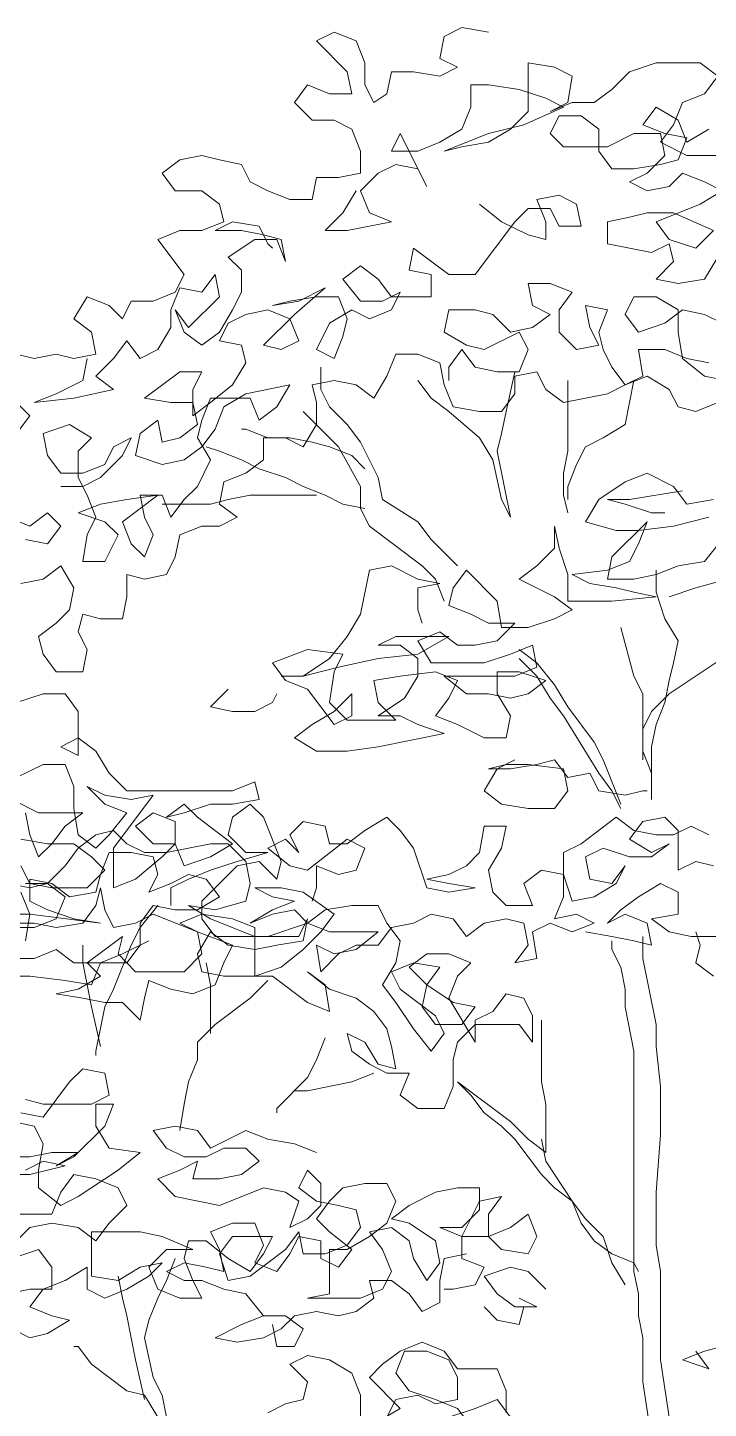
# Model space of a CAD drawing. Header units: millimetres. Extents: x 11446 to 37687, y -223 to 11932.
# Drawn here: x 24808 to 26454, y 8596 to 11932 of the extents above; entities that cross this region are included whole.
import ezdxf

# ---------------------------------------------------------------- set-up
doc = ezdxf.new("R2010")
doc.units = ezdxf.units.MM
doc.layers.add('A-VEG-___-___-EXI', color=250, linetype='Continuous', lineweight=25)

msp = doc.modelspace()

# ---------------------------------------------------------------- linework, layer by layer
at = {"layer": 'A-VEG-___-___-EXI', "color": 28, "lineweight": 15, "flags": 128}
for points in [[(25921.9, 11921.8), (25857.9, 11932.4), (25815.3, 11911.1), (25804.6, 11857.8), (25847.3, 11836.5), (25804.6, 11815.2), (25740.7, 11825.8), (25687.4, 11825.8), (25676.7, 11772.5), (25644.7, 11751.2), (25623.4, 11793.9), (25623.4, 11847.2), (25602.1, 11900.5), (25548.8, 11921.8), (25506.2, 11900.5), (25580.8, 11825.8), (25591.4, 11772.5), (25538.1, 11772.5), (25484.8, 11793.9), (25452.9, 11751.2), (25495.5, 11708.6), (25548.8, 11708.6), (25591.4, 11687.3), (25612.8, 11634), (25612.8, 11580.7), (25559.5, 11570), (25506.2, 11570), (25495.5, 11516.7), (25442.2, 11516.7), (25388.9, 11538), (25346.3, 11559.4), (25324.9, 11602), (25271.6, 11612.6), (25229, 11623.3), (25175.7, 11612.6), (25133.1, 11580.7), (25165, 11538), (25229, 11538), (25271.6, 11506.1), (25282.3, 11463.4), (25229, 11442.1), (25175.7, 11442.1), (25122.4, 11420.8), (25186.4, 11335.5), (25165, 11292.9), (25111.7, 11271.5), (25058.4, 11271.5), (25037.1, 11228.9), (25005.1, 11260.9), (24951.8, 11282.2), (24919.9, 11228.9), (24962.5, 11196.9), (24973.2, 11143.6), (24919.9, 11133), (24877.2, 11143.6), (24823.9, 11133), (24781.3, 11143.6)], [(25602.1, 11538), (25570.1, 11484.7), (25527.5, 11442.1), (25580.8, 11442.1), (25687.4, 11463.4), (25634.1, 11484.7), (25612.8, 11538), (25655.4, 11580.7), (25698, 11602), (25751.3, 11591.3), (25772.7, 11548.7), (25708.7, 11676.6), (25687.4, 11634), (25751.3, 11634), (25804.6, 11655.3), (25857.9, 11687.3), (25879.3, 11740.6), (25879.3, 11793.9), (25921.9, 11793.9), (25996.5, 11783.2), (26060.5, 11761.9), (26103.1, 11740.6), (26007.2, 11697.9), (25921.9, 11676.6), (25815.3, 11634), (25857.9, 11644.6), (25921.9, 11655.3), (25975.2, 11687.3), (26017.8, 11729.9), (26017.8, 11847.2), (26081.8, 11836.5), (26124.4, 11815.2), (26113.8, 11751.2), (26071.1, 11729.9), (26124.4, 11751.2), (26177.7, 11751.2), (26220.4, 11783.2), (26263, 11825.8), (26327, 11847.2), (26433.6, 11847.2), (26476.2, 11815.2), (26444.2, 11772.5), (26390.9, 11751.2), (26369.6, 11697.9), (26337.6, 11655.3), (26401.6, 11623.3), (26518.8, 11623.3)], [(26454.9, 11687.3), (26401.6, 11655.3), (26380.3, 11708.6), (26327, 11740.6), (26295, 11697.9), (26348.3, 11676.6), (26401.6, 11665.9), (26380.3, 11612.6), (26337.6, 11602), (26273.7, 11591.3), (26220.4, 11591.3), (26188.4, 11634), (26188.4, 11687.3), (26145.8, 11719.2), (26092.5, 11719.2), (26071.1, 11676.6), (26103.1, 11644.6), (26209.7, 11644.6), (26273.7, 11676.6), (26337.6, 11676.6), (26348.3, 11623.3), (26305.7, 11580.7), (26263, 11559.4), (26305.7, 11538), (26359, 11548.7), (26390.9, 11580.7), (26444.2, 11559.4), (26486.9, 11538), (26433.6, 11506.1), (26327, 11463.4), (26359, 11420.8), (26422.9, 11399.5), (26465.6, 11442.1), (26369.6, 11484.7), (26305.7, 11484.7), (26263, 11474.1), (26209.7, 11463.4), (26209.7, 11410.1), (26316.3, 11388.8), (26359, 11410.1), (26369.6, 11367.5), (26327, 11324.8), (26380.3, 11314.2), (26444.2, 11324.8), (26476.2, 11378.1)], [(25900.6, 11506.1), (25953.9, 11463.4), (26017.8, 11431.4), (26060.5, 11420.8), (26060.5, 11463.4), (26039.2, 11516.7), (26092.5, 11527.4), (26135.1, 11506.1), (26145.8, 11452.8), (26092.5, 11452.8), (26071.1, 11495.4), (26017.8, 11495.4), (25985.9, 11463.4), (25889.9, 11335.5), (25826, 11335.5), (25740.7, 11399.5), (25730, 11346.2), (25783.3, 11335.5), (25783.3, 11282.2), (25687.4, 11282.2), (25655.4, 11324.8), (25612.8, 11356.8), (25570.1, 11324.8), (25612.8, 11271.5), (25666.1, 11271.5), (25708.7, 11292.9), (25687.4, 11250.2), (25634.1, 11228.9), (25591.4, 11250.2), (25538.1, 11218.2), (25506.2, 11154.3), (25548.8, 11133), (25570.1, 11186.3), (25580.8, 11228.9), (25559.5, 11282.2), (25506.2, 11282.2), (25442.2, 11271.5), (25399.6, 11260.9), (25463.5, 11271.5), (25527.5, 11303.5), (25452.9, 11239.6), (25378.2, 11164.9), (25420.9, 11154.3), (25463.5, 11175.6), (25442.2, 11228.9), (25388.9, 11250.2), (25335.6, 11239.6), (25293, 11218.2), (25271.6, 11175.6), (25324.9, 11164.9), (25335.6, 11122.3), (25303.6, 11069), (25250.3, 11026.4), (25207.7, 10994.4), (25207.7, 11058.3), (25229, 11101), (25175.7, 11101), (25090.4, 11037), (25154.4, 11026.4), (25207.7, 11026.4), (25218.3, 10973.1), (25175.7, 10941.1), (25133.1, 10930.4), (25122.4, 10983.7), (25079.8, 10951.7), (25069.1, 10898.4), (25133.1, 10877.1), (25186.4, 10887.8), (25229, 10919.8), (25261, 10962.4), (25282.3, 11015.7), (25335.6, 11047.7), (25442.2, 11069), (25410.2, 11015.7), (25367.6, 10983.7), (25346.3, 11037), (25250.3, 11037), (25229, 10983.7), (25218.3, 10941.1), (25250.3, 10887.8), (25218.3, 10823.8), (25186.4, 10791.8), (25154.4, 10749.2), (25133.1, 10802.5), (25079.8, 10802.5), (25090.4, 10749.2), (25111.7, 10706.6), (25090.4, 10653.3), (25058.4, 10685.2), (25037.1, 10738.5), (25122.4, 10802.5), (25047.8, 10791.8), (24983.8, 10781.2), (24930.5, 10759.9), (24994.5, 10738.5), (25026.5, 10706.6), (24994.5, 10642.6), (24941.2, 10642.6), (24951.8, 10706.6), (24973.2, 10749.2), (24951.8, 10802.5), (24930.5, 10845.1), (24930.5, 10909.1), (24962.5, 10941.1), (24909.2, 10973.1), (24845.2, 10951.7), (24855.9, 10898.4), (24887.9, 10855.8), (24941.2, 10855.8), (24994.5, 10877.1), (25015.8, 10919.8), (25058.4, 10941.1), (25037.1, 10898.4), (24983.8, 10845.1), (24941.2, 10823.8), (24887.9, 10823.8)], [(24951.8, 11133), (24941.2, 11079.7), (24877.2, 11047.7), (24823.9, 11026.4), (24919.9, 11037), (25015.8, 11058.3), (24973.2, 11090.3), (25015.8, 11133), (25047.8, 11175.6), (25079.8, 11133), (25122.4, 11154.3), (25154.4, 11207.6), (25154.4, 11250.2), (25175.7, 11303.5), (25229, 11292.9), (25261, 11335.5), (25271.6, 11282.2), (25197, 11207.6), (25165, 11250.2), (25186.4, 11196.9), (25229, 11164.9), (25271.6, 11196.9), (25303.6, 11250.2), (25324.9, 11292.9), (25324.9, 11346.2), (25293, 11378.1), (25356.9, 11420.8), (25410.2, 11420.8), (25431.5, 11367.5), (25420.9, 11420.8), (25378.2, 11431.4), (25324.9, 11442.1), (25261, 11442.1), (25303.6, 11463.4), (25367.6, 11452.8), (25388.9, 11410.1), (25399.6, 11399.5)], [(26454.9, 11122.3), (26401.6, 11133), (26348.3, 11154.3), (26284.3, 11154.3), (26295, 11090.3), (26252.4, 11069), (26220.4, 11111.6), (26199.1, 11154.3), (26188.4, 11196.9), (26209.7, 11250.2), (26156.4, 11260.9), (26167.1, 11207.6), (26188.4, 11164.9), (26135.1, 11154.3), (26092.5, 11196.9), (26092.5, 11250.2), (26124.4, 11292.9), (26071.1, 11314.2), (26017.8, 11314.2), (26028.5, 11260.9), (26071.1, 11239.6), (26028.5, 11207.6), (25975.2, 11196.9), (25932.6, 11239.6), (25889.9, 11250.2), (25826, 11250.2), (25815.3, 11196.9), (25868.6, 11164.9), (25911.2, 11154.3), (25996.5, 11196.9), (26017.8, 11154.3), (25996.5, 11101), (25943.2, 11101), (25889.9, 11111.6), (25857.9, 11154.3), (25826, 11111.6), (25826, 11079.7)], [(26497.5, 11079.7), (26444.2, 11090.3), (26390.9, 11133), (26380.3, 11196.9), (26380.3, 11250.2), (26327, 11282.2), (26273.7, 11282.2), (26252.4, 11239.6), (26284.3, 11196.9), (26348.3, 11218.2), (26390.9, 11250.2), (26444.2, 11239.6), (26486.9, 11218.2)], [(24791.9, 10589.3), (24845.2, 10600), (24887.9, 10631.9), (24919.9, 10578.6), (24909.2, 10525.3), (24877.2, 10493.4), (24834.6, 10461.4), (24845.2, 10418.7), (24877.2, 10376.1), (24941.2, 10376.1), (24951.8, 10429.4), (24930.5, 10472), (24941.2, 10514.7), (24983.8, 10504), (25037.1, 10504), (25047.8, 10557.3), (25047.8, 10610.6), (25090.4, 10600), (25143.7, 10610.6), (25165, 10653.3), (25175.7, 10706.6), (25229, 10727.9), (25271.6, 10727.9), (25314.3, 10749.2), (25271.6, 10781.2), (25282.3, 10834.5), (25335.6, 10855.8), (25378.2, 10887.8), (25378.2, 10941.1), (25431.5, 10941.1), (25474.2, 10919.8), (25506.2, 10973.1), (25506.2, 11026.4), (25495.5, 11069), (25548.8, 11079.7), (25602.1, 11069), (25644.7, 11037), (25676.7, 11090.3), (25698, 11143.6), (25751.3, 11143.6), (25804.6, 11122.3), (25815.3, 11069), (25836.6, 11015.7), (25900.6, 11005), (25953.9, 11005), (25985.9, 11047.7), (25985.9, 11090.3), (26039.2, 11101), (26060.5, 11058.3), (26103.1, 11026.4), (26209.7, 11047.7), (26252.4, 11069), (26305.7, 11090.3), (26359, 11058.3), (26380.3, 11015.7), (26422.9, 11005), (26476.2, 11026.4)], [(25516.8, 11111.6), (25516.8, 11058.3), (25538.1, 11015.7), (25580.8, 10973.1), (25612.8, 10930.4), (25655.4, 10845.1), (25666.1, 10791.8), (25751.3, 10738.5), (25783.3, 10695.9), (25847.3, 10631.9)], [(25751.3, 11079.7), (25783.3, 11037), (25826, 11005), (25900.6, 10941.1), (25932.6, 10887.8), (25953.9, 10791.8), (25975.2, 10749.2), (25943.2, 10909.1), (25953.9, 10951.7), (25964.5, 11005), (25985.9, 11101)], [(26113.8, 11079.7), (26113.8, 10909.1), (26103.1, 10855.8), (26103.1, 10802.5), (26113.8, 10759.9)], [(26273.7, 11079.7), (26252.4, 10973.1), (26199.1, 10941.1), (26156.4, 10919.8), (26135.1, 10877.1), (26113.8, 10823.8), (26113.8, 10791.8)], [(24781.3, 11026.4), (24813.3, 10994.4), (24781.3, 10951.7)], [(25815.3, 10546.7), (25794, 10600), (25762, 10631.9), (25634.1, 10727.9), (25612.8, 10770.5), (25612.8, 10823.8), (25559.5, 10919.8), (25474.2, 11005)], [(25623.4, 10866.5), (25591.4, 10898.4), (25538.1, 10919.8), (25495.5, 10930.4), (25442.2, 10941.1), (25388.9, 10941.1), (25335.6, 10962.4), (25324.9, 10962.4)], [(25623.4, 10770.5), (25570.1, 10781.2), (25527.5, 10802.5), (25474.2, 10823.8), (25431.5, 10845.1), (25367.6, 10866.5), (25324.9, 10887.8), (25271.6, 10909.1), (25239.7, 10919.8)], [(26465.6, 10791.8), (26401.6, 10781.2), (26369.6, 10823.8), (26305.7, 10855.8), (26252.4, 10834.5), (26188.4, 10791.8), (26156.4, 10738.5), (26231, 10717.2), (26284.3, 10717.2), (26369.6, 10727.9), (26454.9, 10749.2)], [(26390.9, 10813.2), (26263, 10791.8), (26209.7, 10791.8), (26252.4, 10781.2), (26316.3, 10759.9), (26348.3, 10759.9)], [(25506.2, 10802.5), (25346.3, 10802.5), (25293, 10791.8), (25250.3, 10781.2), (25133.1, 10781.2)], [(24760, 10749.2), (24813.3, 10727.9), (24855.9, 10759.9), (24887.9, 10727.9), (24855.9, 10685.2), (24802.6, 10695.9)], [(26486.9, 10695.9), (26444.2, 10642.6), (26380.3, 10631.9), (26327, 10610.6), (26273.7, 10600), (26209.7, 10600), (26220.4, 10653.3), (26305.7, 10738.5), (26284.3, 10685.2), (26263, 10642.6), (26209.7, 10621.3), (26124.4, 10610.6), (26167.1, 10589.3), (26231, 10578.6), (26273.7, 10568), (26327, 10557.3), (26220.4, 10546.7), (26113.8, 10546.7), (26113.8, 10610.6), (26092.5, 10674.6), (26081.8, 10727.9), (26081.8, 10674.6), (26039.2, 10631.9), (25996.5, 10600), (26081.8, 10557.3), (26124.4, 10525.3), (26081.8, 10504), (26017.8, 10482.7), (25953.9, 10482.7), (25943.2, 10546.7), (25868.6, 10621.3), (25836.6, 10578.6), (25826, 10536), (25879.3, 10514.7), (25921.9, 10493.4), (25985.9, 10493.4), (25943.2, 10450.7), (25889.9, 10440.1), (25847.3, 10440.1), (25804.6, 10472), (25751.3, 10450.7), (25783.3, 10397.4), (25911.2, 10397.4), (25975.2, 10418.7), (26028.5, 10440.1), (26039.2, 10386.8), (25985.9, 10365.4), (25815.3, 10365.4), (25868.6, 10322.8), (25921.9, 10322.8), (25975.2, 10312.1), (26017.8, 10322.8), (26060.5, 10354.8), (25996.5, 10376.1), (25943.2, 10376.1), (25943.2, 10322.8), (25975.2, 10269.5), (25964.5, 10216.2), (25911.2, 10216.2), (25847.3, 10248.2), (25794, 10269.5), (25826, 10312.1), (25847.3, 10354.8), (25794, 10376.1), (25708.7, 10365.4), (25644.7, 10354.8), (25655.4, 10301.5), (25698, 10258.8), (25580.8, 10258.8), (25538.1, 10301.5), (25548.8, 10376.1), (25570.1, 10418.7), (25484.8, 10429.4), (25399.6, 10397.4), (25431.5, 10354.8), (25484.8, 10333.5), (25548.8, 10248.2), (25591.4, 10269.5), (25591.4, 10322.8), (25548.8, 10280.2), (25495.5, 10248.2), (25452.9, 10216.2), (25506.2, 10184.2), (25580.8, 10184.2), (25655.4, 10194.9), (25815.3, 10226.9), (25751.3, 10248.2), (25708.7, 10269.5), (25655.4, 10269.5), (25719.4, 10312.1), (25751.3, 10365.4), (25751.3, 10408.1), (25708.7, 10440.1), (25655.4, 10440.1), (25698, 10461.4), (25826, 10461.4), (25751.3, 10418.7), (25655.4, 10408.1), (25559.5, 10386.8), (25474.2, 10365.4), (25420.9, 10365.4), (25474.2, 10365.4), (25538.1, 10408.1), (25580.8, 10461.4), (25612.8, 10514.7), (25634.1, 10621.3), (25687.4, 10631.9), (25751.3, 10600), (25804.6, 10589.3), (25751.3, 10578.6), (25751.3, 10525.3), (25762, 10493.4)], [(26327, 10621.3), (26327, 10568), (26348.3, 10504), (26380.3, 10450.7), (26369.6, 10397.4), (26359, 10354.8), (26348.3, 10301.5), (26327, 10248.2), (26316.3, 10194.9), (26316.3, 10067)], [(26359, 10557.3), (26422.9, 10578.6), (26540.2, 10610.6)], [(26241.7, 10482.7), (26273.7, 10365.4), (26295, 10322.8), (26295, 10162.9)], [(26316.3, 10130.9), (26295, 10184.2), (26295, 10237.5), (26316.3, 10280.2), (26359, 10322.8), (26486.9, 10408.1), (26529.5, 10461.4), (26540.2, 10493.4)], [(25996.5, 10429.4), (26039.2, 10397.4), (26081.8, 10344.1), (26113.8, 10290.8), (26177.7, 10205.5), (26199.1, 10162.9), (26241.7, 10056.3)], [(25996.5, 10408.1), (26039.2, 10365.4), (26071.1, 10312.1), (26103.1, 10269.5), (26188.4, 10130.9), (26220.4, 10088.3), (26241.7, 10045.6)], [(24781.3, 10301.5), (24845.2, 10322.8), (24898.5, 10322.8), (24930.5, 10280.2), (24930.5, 10173.6), (24887.9, 10194.9), (24930.5, 10216.2), (24973.2, 10184.2), (25005.1, 10130.9), (25047.8, 10088.3), (25303.6, 10088.3), (25356.9, 10109.6), (25367.6, 10067), (25303.6, 10056.3), (25250.3, 10056.3), (25186.4, 10035), (25143.7, 10024.3), (25186.4, 10056.3), (25218.3, 10024.3), (25303.6, 9960.4), (25250.3, 9928.4), (25186.4, 9907.1), (25165, 9960.4), (25165, 10013.7), (25111.7, 10035), (25069.1, 10003), (25111.7, 9960.4), (25165, 9960.4), (25133.1, 9928.4), (25069.1, 9875.1), (25015.8, 9853.8), (25015.8, 9949.7), (25111.7, 10077.6), (25058.4, 10067), (24994.5, 10077.6), (24951.8, 10098.9), (24994.5, 10056.3), (25047.8, 10035), (25005.1, 9981.7), (24973.2, 9949.7), (24930.5, 9981.7), (24919.9, 10045.6), (24919.9, 10098.9), (24898.5, 10152.2), (24845.2, 10152.2), (24781.3, 10120.3)], [(25293, 10333.5), (25250.3, 10290.8), (25303.6, 10280.2), (25356.9, 10280.2), (25399.6, 10301.5), (25410.2, 10322.8)], [(25985.9, 10162.9), (25943.2, 10141.6), (25911.2, 10088.3), (25953.9, 10056.3), (26017.8, 10045.6), (26081.8, 10045.6), (26113.8, 10088.3), (26103.1, 10141.6), (26017.8, 10152.2), (25964.5, 10152.2), (25921.9, 10141.6), (25975.2, 10141.6), (26039.2, 10152.2), (26081.8, 10162.9), (26113.8, 10120.3), (26167.1, 10130.9), (26188.4, 10088.3), (26252.4, 10077.6), (26295, 10088.3), (26305.7, 10088.3)], [(24717.3, 9768.5), (24823.9, 9768.5), (24877.2, 9757.8), (24941.2, 9768.5), (24973.2, 9811.1), (24983.8, 9853.8), (24994.5, 9800.5), (25015.8, 9757.8), (25069.1, 9768.5), (25111.7, 9789.8), (25218.3, 9747.2), (25229, 9693.9), (25186.4, 9651.2), (25069.1, 9651.2), (25026.5, 9693.9), (25037.1, 9736.5), (24951.8, 9672.6), (24983.8, 9640.6), (24930.5, 9608.6), (24877.2, 9597.9), (24941.2, 9587.3), (24994.5, 9576.6), (25037.1, 9576.6), (25079.8, 9534), (25090.4, 9587.3), (25101.1, 9629.9), (25154.4, 9608.6), (25207.7, 9597.9), (25261, 9619.3), (25282.3, 9672.6), (25303.6, 9715.2), (25218.3, 9747.2), (25175.7, 9768.5), (25229, 9789.8), (25303.6, 9779.2), (25356.9, 9757.8), (25356.9, 9640.6), (25420.9, 9661.9), (25474.2, 9704.5), (25516.8, 9747.2), (25548.8, 9789.8), (25474.2, 9843.1), (25420.9, 9853.8), (25356.9, 9853.8), (25399.6, 9832.4), (25452.9, 9821.8), (25399.6, 9800.5), (25346.3, 9768.5), (25399.6, 9789.8), (25452.9, 9800.5), (25484.8, 9768.5), (25388.9, 9736.5), (25261, 9736.5), (25229, 9779.2), (25229, 9821.8), (25314.3, 9907.1), (25367.6, 9917.7), (25410.2, 9875.1), (25420.9, 9917.7), (25378.2, 10024.3), (25346.3, 10056.3), (25303.6, 10024.3), (25293, 9981.7), (25335.6, 9939), (25388.9, 9939), (25314.3, 9917.7), (25250.3, 9896.4), (25197, 9875.1), (25154.4, 9853.8), (25154.4, 9811.1)], [(24770.6, 10067), (24834.6, 10035), (24941.2, 10035), (24898.5, 10003), (24866.6, 9960.4), (24834.6, 9928.4), (24813.3, 9981.7), (24802.6, 10035)], [(24802.6, 9864.4), (24855.9, 9864.4), (24898.5, 9907.1), (24930.5, 9949.7), (24973.2, 9981.7), (25015.8, 9992.3), (25047.8, 9960.4), (25090.4, 9939), (25143.7, 9939), (25250.3, 9960.4), (25293, 9960.4), (25335.6, 9917.7), (25346.3, 9864.4), (25335.6, 9821.8), (25261, 9800.5), (25197, 9811.1), (25250.3, 9779.2), (25356.9, 9736.5), (25463.5, 9736.5), (25484.8, 9779.2), (25474.2, 9725.9), (25410.2, 9715.2), (25356.9, 9704.5), (25293, 9715.2), (25250.3, 9747.2), (25218.3, 9693.9), (25229, 9651.2), (25282.3, 9640.6), (25399.6, 9640.6), (25484.8, 9576.6), (25538.1, 9555.3), (25527.5, 9619.3), (25484.8, 9651.2), (25538.1, 9608.6), (25602.1, 9587.3), (25644.7, 9555.3), (25676.7, 9512.7), (25687.4, 9470), (25698, 9416.7), (25655.4, 9427.4), (25623.4, 9480.7), (25580.8, 9502), (25591.4, 9459.4), (25634.1, 9427.4), (25676.7, 9406.1), (25730, 9406.1), (25708.7, 9352.8), (25751.3, 9320.8), (25815.3, 9320.8), (25836.6, 9374.1), (25836.6, 9438), (25847.3, 9480.7), (25889.9, 9523.3), (25996.5, 9523.3), (26028.5, 9480.7), (26028.5, 9544.6), (26007.2, 9587.3), (25964.5, 9597.9), (25932.6, 9555.3), (25889.9, 9534), (25889.9, 9480.7), (25826, 9587.3), (25847.3, 9640.6), (25879.3, 9672.6), (25826, 9693.9), (25772.7, 9693.9), (25730, 9661.9), (25772.7, 9619.3), (25836.6, 9576.6), (25889.9, 9566), (25857.9, 9523.3), (25794, 9523.3), (25762, 9566), (25772.7, 9619.3), (25804.6, 9661.9), (25740.7, 9672.6), (25687.4, 9651.2), (25708.7, 9608.6), (25794, 9544.6), (25815.3, 9502), (25783.3, 9459.4), (25740.7, 9512.7), (25698, 9576.6), (25666.1, 9619.3), (25698, 9672.6), (25708.7, 9725.9), (25676.7, 9768.5), (25655.4, 9811.1), (25591.4, 9811.1), (25527.5, 9800.5), (25484.8, 9768.5), (25538.1, 9747.2), (25655.4, 9747.2), (25602.1, 9704.5), (25548.8, 9693.9), (25506.2, 9715.2), (25516.8, 9651.2), (25559.5, 9693.9), (25602.1, 9715.2), (25655.4, 9715.2), (25687.4, 9757.8), (25740.7, 9768.5), (25783.3, 9789.8), (25836.6, 9779.2), (25868.6, 9736.5), (25911.2, 9768.5), (25964.5, 9779.2), (26007.2, 9768.5), (26017.8, 9715.2), (25985.9, 9672.6), (26039.2, 9683.2), (26028.5, 9747.2), (26071.1, 9768.5), (26124.4, 9747.2), (26177.7, 9768.5), (26135.1, 9789.8), (26081.8, 9779.2), (26103.1, 9832.4), (26103.1, 9885.7), (26049.8, 9896.4), (26007.2, 9864.4), (26028.5, 9811.1), (25964.5, 9811.1), (25932.6, 9843.1), (25921.9, 9896.4), (25953.9, 9949.7), (25964.5, 10003), (25911.2, 10003), (25900.6, 9939), (25868.6, 9907.1), (25826, 9885.7), (25772.7, 9875.1), (25826, 9864.4), (25889.9, 9853.8), (25826, 9843.1), (25772.7, 9853.8), (25740.7, 9949.7), (25708.7, 9992.3), (25676.7, 10024.3), (25623.4, 9992.3), (25580.8, 9960.4), (25538.1, 9960.4), (25527.5, 10003), (25474.2, 10013.7), (25442.2, 9981.7), (25463.5, 9939), (25431.5, 9971), (25388.9, 9949.7), (25442.2, 9907.1), (25484.8, 9896.4), (25580.8, 9971), (25623.4, 9949.7), (25602.1, 9896.4), (25559.5, 9885.7), (25506.2, 9907.1), (25506.2, 9853.8), (25495.5, 9821.8)], [(26465.6, 9907.1), (26422.9, 9917.7), (26380.3, 9896.4), (26380.3, 9992.3), (26348.3, 10024.3), (26295, 10013.7), (26263, 9971), (26316.3, 9939), (26359, 9960.4), (26316.3, 9928.4), (26263, 9928.4), (26199.1, 9949.7), (26156.4, 9928.4), (26167.1, 9875.1), (26220.4, 9864.4), (26252.4, 9907.1), (26231, 9864.4), (26177.7, 9832.4), (26124.4, 9821.8), (26103.1, 9885.7), (26103.1, 9939), (26145.8, 9960.4), (26231, 10024.3), (26273.7, 9992.3), (26327, 9981.7), (26369.6, 9981.7), (26412.2, 10003), (26454.9, 9981.7)], [(24791.9, 9971), (24855.9, 9960.4), (24919.9, 9960.4), (24962.5, 9928.4), (24994.5, 9896.4), (24951.8, 9853.8), (24866.6, 9853.8), (24813.3, 9864.4), (24791.9, 9907.1)], [(24728, 9789.8), (24813.3, 9789.8), (24983.8, 9768.5), (24919.9, 9779.2), (24855.9, 9800.5), (24813.3, 9821.8), (24813.3, 9875.1), (24866.6, 9864.4), (24909.2, 9832.4), (24973.2, 9843.1), (24983.8, 9885.7), (25005.1, 9939), (25058.4, 9939), (25111.7, 9928.4), (25122.4, 9885.7), (25101.1, 9843.1), (25154.4, 9864.4), (25197, 9885.7), (25239.7, 9875.1), (25271.6, 9832.4), (25218.3, 9800.5), (25165, 9800.5), (25111.7, 9811.1), (25079.8, 9768.5), (25079.8, 9715.2), (25047.8, 9672.6), (24919.9, 9672.6), (24877.2, 9704.5), (24823.9, 9683.2), (24760, 9683.2)], [(24760, 9864.4), (24813.3, 9853.8), (24855.9, 9864.4), (24898.5, 9832.4), (24877.2, 9779.2), (24823.9, 9757.8), (24738.6, 9757.8)], [(24802.6, 9725.9), (24813.3, 9789.8), (24791.9, 9843.1)], [(26156.4, 9747.2), (26220.4, 9736.5), (26273.7, 9725.9), (26316.3, 9715.2), (26305.7, 9768.5), (26252.4, 9789.8), (26209.7, 9768.5), (26241.7, 9800.5), (26284.3, 9832.4), (26337.6, 9864.4), (26380.3, 9843.1), (26380.3, 9789.8), (26316.3, 9779.2), (26359, 9747.2), (26412.2, 9736.5), (26476.2, 9736.5)], [(25122.4, 9811.1), (25079.8, 9757.8), (25058.4, 9715.2), (25015.8, 9608.6), (24994.5, 9566), (24973.2, 9459.4), (24973.2, 9448.7)], [(26465.6, 9640.6), (26422.9, 9672.6), (26433.6, 9715.2), (26422.9, 9747.2)], [(25101.1, 9725.9), (25037.1, 9693.9), (24983.8, 9672.6), (24962.5, 9619.3), (24898.5, 9629.9), (24813.3, 9640.6), (24760, 9640.6)], [(24941.2, 9715.2), (24941.2, 9672.6), (24962.5, 9566), (24983.8, 9470)], [(26337.6, 8404), (26337.6, 8468), (26316.3, 8521.3), (26295, 8659.9), (26295, 8766.5), (26284.3, 8819.8), (26284.3, 8873.1), (26273.7, 8926.4), (26273.7, 9459.4), (26252.4, 9566), (26252.4, 9608.6), (26241.7, 9661.9), (26220.4, 9704.5), (26220.4, 9725.9)], [(26295, 9736.5), (26295, 9683.2), (26327, 9523.3), (26327, 9470), (26337.6, 9374.1), (26337.6, 9256.8), (26327, 9118.2), (26327, 8990.3), (26337.6, 8926.4), (26337.6, 8713.2), (26359, 8574.6), (26380.3, 8468), (26401.6, 8382.7)], [(25239.7, 9672.6), (25250.3, 9619.3), (25250.3, 9502)], [(25388.9, 9629.9), (25346.3, 9587.3), (25261, 9523.3), (25218.3, 9480.7), (25218.3, 9438), (25197, 9384.7), (25186.4, 9331.4), (25175.7, 9267.5)], [(26252.4, 8894.4), (26220.4, 8947.7), (26199.1, 9011.6), (26156.4, 9054.3), (26124.4, 9096.9), (26081.8, 9128.9), (26049.8, 9160.9), (25985.9, 9246.2), (25953.9, 9278.1), (25911.2, 9310.1), (25879.3, 9352.8), (25847.3, 9384.7), (25975.2, 9288.8), (26017.8, 9246.2), (26060.5, 9214.2), (26060.5, 9331.4), (26049.8, 9384.7), (26049.8, 9534)], [(25527.5, 9491.3), (25506.2, 9438), (25484.8, 9395.4), (25410.2, 9320.8), (25410.2, 9310.1)], [(24791.9, 9310.1), (24845.2, 9299.5), (24909.2, 9384.7), (24941.2, 9416.7), (24994.5, 9406.1), (25005.1, 9352.8), (24962.5, 9331.4), (24845.2, 9331.4), (24802.6, 9342.1)], [(25644.7, 9406.1), (25591.4, 9384.7), (25484.8, 9363.4), (25452.9, 9363.4)], [(24749.3, 9203.5), (24813.3, 9203.5), (24866.6, 9214.2), (24930.5, 9214.2), (24877.2, 9182.2), (24919.9, 9203.5), (24994.5, 9278.1), (25015.8, 9331.4), (24973.2, 9331.4), (24973.2, 9278.1), (25005.1, 9224.8), (25079.8, 9214.2), (25026.5, 9171.5), (24930.5, 9107.6), (24887.9, 9086.3), (24834.6, 9128.9), (24834.6, 9171.5), (24845.2, 9235.5), (24823.9, 9278.1), (24770.6, 9288.8)], [(25506.2, 9214.2), (25452.9, 9235.5), (25388.9, 9246.2), (25335.6, 9267.5), (25250.3, 9224.8), (25218.3, 9267.5), (25165, 9278.1), (25111.7, 9267.5), (25143.7, 9224.8), (25186.4, 9203.5), (25239.7, 9203.5), (25282.3, 9224.8), (25335.6, 9224.8), (25367.6, 9192.9), (25324.9, 9160.9), (25271.6, 9150.2), (25207.7, 9150.2), (25218.3, 9192.9), (25175.7, 9171.5), (25122.4, 9150.2), (25165, 9107.6), (25271.6, 9086.3), (25378.2, 9128.9), (25431.5, 9118.2), (25463.5, 9096.9), (25442.2, 9033), (25484.8, 9054.3), (25516.8, 9086.3), (25516.8, 9139.6), (25484.8, 9171.5), (25463.5, 9128.9), (25506.2, 9096.9), (25559.5, 9086.3), (25602.1, 9075.6), (25612.8, 9033), (25580.8, 8990.3), (25527.5, 8969), (25474.2, 8969), (25463.5, 9022.3), (25431.5, 8979.7), (25346.3, 8915.7), (25293, 8905), (25271.6, 8969), (25303.6, 9011.6), (25399.6, 9011.6), (25378.2, 8969), (25346.3, 8926.4), (25293, 8958.3), (25239.7, 9001), (25197, 9001), (25186.4, 8958.3), (25207.7, 8905), (25229, 8862.4), (25175.7, 8862.4), (25122.4, 8883.7), (25101.1, 8937), (25143.7, 8979.7), (25207.7, 8979.7), (25133.1, 9011.6), (25079.8, 9022.3), (24962.5, 9022.3), (24962.5, 8915.7), (25026.5, 8905), (25079.8, 8937), (25133.1, 8947.7), (25101.1, 8915.7), (25047.8, 8883.7), (24994.5, 8862.4), (24951.8, 8883.7), (24951.8, 8937), (24898.5, 8905), (24845.2, 8883.7), (24813.3, 8841.1), (24866.6, 8819.8), (24909.2, 8809.1), (24855.9, 8777.1), (24813.3, 8766.5), (24770.6, 8787.8)], [(26049.8, 9246.2), (26060.5, 9192.9), (26124.4, 9096.9), (26145.8, 9043.6), (26177.7, 9001), (26220.4, 8969), (26273.7, 8947.7), (26284.3, 8926.4)], [(24802.6, 9171.5), (24845.2, 9192.9), (24898.5, 9182.2), (24813.3, 9160.9), (24578.7, 9160.9)], [(24770.6, 8990.3), (24813.3, 9033), (24866.6, 9043.6), (24930.5, 9033), (24973.2, 9001), (25005.1, 9043.6), (25047.8, 9086.3), (25026.5, 9128.9), (24973.2, 9150.2), (24919.9, 9160.9), (24887.9, 9118.2), (24866.6, 9064.9), (24696, 9064.9)], [(25868.6, 8969), (25815.3, 8958.3), (25804.6, 8905), (25804.6, 8851.7), (25762, 8830.4), (25730, 8873.1), (25687.4, 8905), (25634.1, 8905), (25644.7, 8862.4), (25602.1, 8830.4), (25559.5, 8819.8), (25506.2, 8830.4), (25452.9, 8819.8), (25420.9, 8787.8), (25378.2, 8766.5), (25314.3, 8755.8), (25261, 8766.5), (25324.9, 8798.4), (25378.2, 8819.8), (25335.6, 8873.1), (25282.3, 8883.7), (25229, 8905), (25186.4, 8905), (25143.7, 8926.4), (25186.4, 8947.7), (25239.7, 8937), (25282.3, 8926.4), (25271.6, 8979.7), (25250.3, 9022.3), (25303.6, 9043.6), (25356.9, 9043.6), (25378.2, 8990.3), (25356.9, 8947.7), (25410.2, 8926.4), (25442.2, 8969), (25463.5, 9011.6), (25516.8, 9001), (25516.8, 8958.3), (25559.5, 8937), (25591.4, 8979.7), (25538.1, 9022.3), (25506.2, 9054.3), (25538.1, 9096.9), (25570.1, 9128.9), (25623.4, 9139.6), (25676.7, 9139.6), (25698, 9096.9), (25676.7, 9043.6), (25634.1, 9011.6), (25580.8, 8979.7), (25538.1, 8979.7), (25538.1, 8873.1), (25484.8, 8862.4), (25612.8, 8862.4), (25666.1, 8883.7), (25687.4, 8926.4), (25666.1, 8979.7), (25634.1, 9022.3), (25687.4, 9033), (25730, 9001), (25740.7, 8958.3), (25772.7, 8905), (25804.6, 8947.7), (25794, 9001), (25730, 9043.6), (25687.4, 9054.3), (25730, 9086.3), (25794, 9118.2), (25847.3, 9128.9), (25900.6, 9128.9), (25900.6, 9075.6), (25857.9, 9033), (25804.6, 9033), (25857.9, 9011.6), (25921.9, 9011.6), (25975.2, 9033), (26017.8, 9064.9), (26039.2, 9011.6), (26017.8, 8969), (25953.9, 8979.7), (25921.9, 9011.6), (25921.9, 9064.9), (25953.9, 9107.6), (25900.6, 9096.9), (25857.9, 9011.6), (25857.9, 8958.3), (25911.2, 8937), (25889.9, 8894.4), (25836.6, 8883.7), (25815.3, 8883.7)], [(24760, 8873.1), (24813.3, 8883.7), (24866.6, 8883.7), (24866.6, 8937), (24834.6, 8979.7), (24770.6, 8958.3)], [(25165, 8958.3), (25143.7, 8905), (25122.4, 8862.4), (25101.1, 8809.1), (25090.4, 8766.5), (25111.7, 8670.5), (25133.1, 8627.9), (25143.7, 8574.6), (25165, 8531.9), (25207.7, 8382.7), (25218.3, 8340.1), (25229, 8286.8), (25250.3, 8244.1), (25261, 8212.1)], [(25026.5, 8915.7), (25037.1, 8862.4), (25047.8, 8819.8), (25069.1, 8713.2), (25090.4, 8617.2)], [(26060.5, 8883.7), (26017.8, 8926.4), (25975.2, 8937), (25911.2, 8915.7), (25943.2, 8873.1), (25985.9, 8841.1), (26039.2, 8841.1), (25996.5, 8862.4)], [(25399.6, 8798.4), (25410.2, 8745.1), (25452.9, 8745.1), (25474.2, 8787.8), (25431.5, 8819.8), (25378.2, 8819.8)], [(25911.2, 8841.1), (25943.2, 8809.1), (25996.5, 8798.4), (26007.2, 8841.1)], [(25218.3, 8244.1), (25186.4, 8286.8), (25175.7, 8340.1), (25165, 8382.7), (25154.4, 8436), (25154.4, 8489.3), (25143.7, 8531.9), (25122.4, 8574.6), (25090.4, 8627.9), (25047.8, 8638.5), (24962.5, 8702.5), (24930.5, 8745.1), (24919.9, 8745.1)], [(25964.5, 8585.2), (25964.5, 8638.5), (25943.2, 8691.8), (25847.3, 8691.8), (25815.3, 8734.5), (25762, 8755.8), (25708.7, 8734.5), (25666.1, 8702.5), (25634.1, 8670.5), (25708.7, 8595.9), (25655.4, 8563.9)], [(26486.9, 8745.1), (26444.2, 8734.5), (26390.9, 8713.2), (26454.9, 8691.8), (26422.9, 8734.5)], [(25612.8, 8574.6), (25612.8, 8627.9), (25591.4, 8681.2), (25538.1, 8713.2), (25484.8, 8723.8), (25442.2, 8702.5), (25484.8, 8659.9), (25474.2, 8617.2), (25431.5, 8606.6), (25388.9, 8585.2)], [(25676.7, 8574.6), (25698, 8617.2), (25751.3, 8627.9), (25794, 8606.6), (25847.3, 8617.2), (25847.3, 8670.5), (25826, 8713.2), (25772.7, 8734.5), (25719.4, 8734.5), (25698, 8681.2), (25730, 8638.5), (25794, 8617.2), (25847.3, 8595.9), (25879.3, 8553.3)], [(25826, 8574.6), (25889.9, 8595.9), (25943.2, 8617.2), (25975.2, 8574.6)]]:
    msp.add_lwpolyline(points, dxfattribs=at)

doc.saveas('drawing.dxf')
